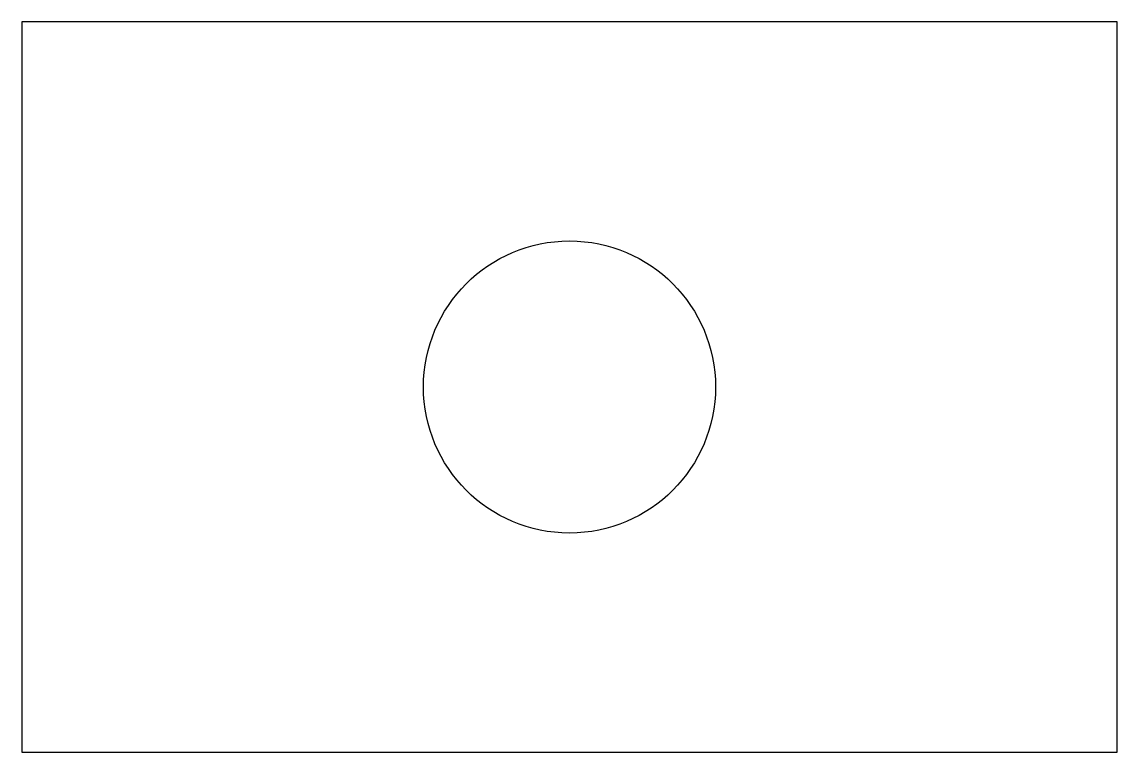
# Model space of a CAD drawing. Header units: metres. Extents: x 0 to 300, y 0 to 200.
import ezdxf

# ---------------------------------------------------------------- set-up
doc = ezdxf.new("R2010")
doc.units = ezdxf.units.M

msp = doc.modelspace()

# ---------------------------------------------------------------- linework, layer by layer
msp.add_lwpolyline([(0, 0), (300, 0), (300, 200), (0, 200)], close=True)
msp.add_circle((150, 100), 40)

doc.saveas('drawing.dxf')
